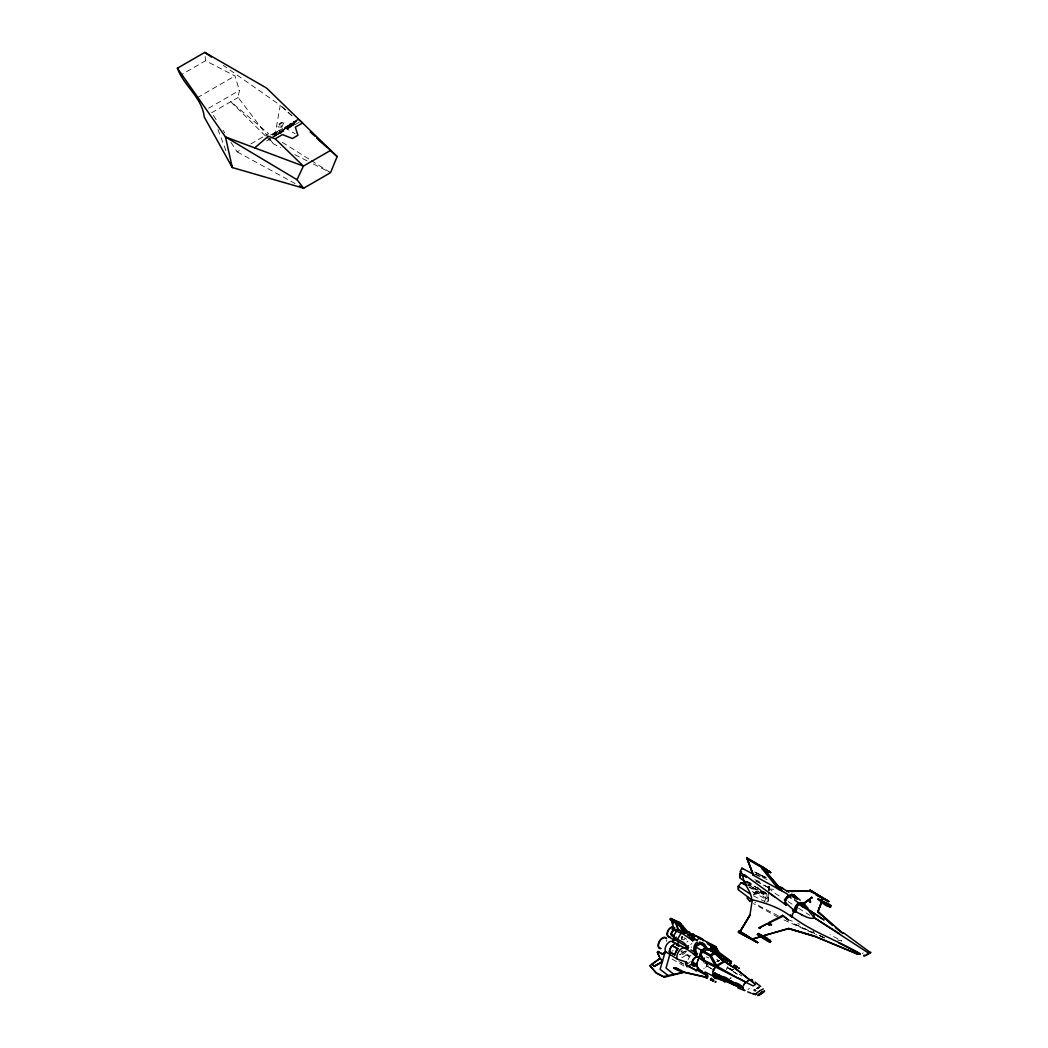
<?xml version="1.0" encoding="UTF-8"?>
<svg xmlns="http://www.w3.org/2000/svg" width="1048" height="1048" viewBox="0 0 1048 1048"><rect width="100%" height="100%" fill="white"/><g stroke="black" fill="none" stroke-linecap="round" stroke-linejoin="round"><path stroke-width="0.75" stroke-dasharray="5 3.75" d="M764.372 901.175L765.891 899.302L765.891 894.154L747.997 884.997M766.389 902.289L768.145 901.201L768.394 898.856L766.887 898.726L766.887 894.245M768.394 890.892L768.407 886.32M768.498 889.32L768.905 886.15M768.145 901.201L768.105 897.533L749.11 885.455L750.931 883.202M730.731 978.491L731.059 977.771L730.508 978.282M768.459 893.237L768.105 897.533M765.891 894.154L754.18 888.18L747.604 883.451M727.98 967.671C727.299 965.693 728.57 968.942 727.626 967.88M768.983 891.01L769.926 888.992L769.206 884.564M268.511 137.393L238.145 97.464L239.389 90.429L234.975 75.941L205.565 60.745L181.252 74.775M274.838 135.808L280.261 105.298L223.329 65.395M274.668 135.795L274 136.175M292.536 125.131L291.829 125.603L292.549 125.105M293.466 124.673L296.479 121.096L293.453 124.529M293.204 124.987L292.851 125.341M727.246 967.71L727.378 966.872L727.011 968.404M726.945 968.365L726.447 969.649M688.104 959.588L689.78 956.483A5.45 3.144 -60 0 1 690.999 955.304M283.798 122.708L281.689 127.437L279.908 128.472L277.799 126.179M682.523 936.506L681.554 937.737A6.262 3.616 -60 0 0 681.279 939.191M681.737 951.099L681.829 951.833L681.318 951.099M276.41 135.113L277.641 134.393M280.17 132.939L281.27 132.179M278.061 133.738L275.179 135.074L276.842 133.109L283.654 129.179L278.296 133.699M291.829 125.642L291.842 125.904M750.538 882.953L748.901 884.984L753.276 886.857L747.669 885.246M281.1 132.087L279.947 133.057M273.816 136.07L275.663 133.869L274.38 134.616M275.257 135.454L274.327 136.214M275.048 135.886L277.104 134.642M275.297 135.598L275.965 135.048M277.851 134.275L278.65 133.581M279.711 132.886L278.611 133.817M280.458 132.454L278.978 133.541L279.934 132.755M280.458 132.768L281.322 131.956M288.75 126.009L290.964 123.978L289.445 125.184M289.576 125.629L288.056 126.834L290.27 124.804M287.322 129.048L293.584 121.62M269.061 138.847L269.546 138.925M281.978 131.891L282.619 131.197M280.641 132.585L281.598 131.799M290.453 126.585L291.396 125.734L290.741 126.533M717.841 961.37L717.317 961.003A3.026 1.742 -60 0 1 716.793 961.54M717.697 961.645L718.994 960.793M747.997 989.443L749.346 988.487M862.36 953.484L863.225 952.829M289.654 127.175L290.335 126.363L289.549 127.24M270.594 134.904L284.598 127.66L298.13 119M706.365 966.78L705.514 967.291M730.561 978.138L729.827 978.635M753.342 894.311L757.9 891.704L765.027 892.149M718.037 961.461L719.478 960.479L718.286 961.199M681.79 957.623A14.004 11.318 46 0 0 682.641 957.243L684.239 956.326A14.004 11.318 46 0 0 686.27 954.479L686.492 952.239M703.732 968.483L704.256 968.195M197.247 97.726L234.975 75.941M208.604 108.206L239.389 90.429M211.631 112.765L238.145 97.464M230.979 142.41L237.136 151.842L241.237 149.471M250.813 143.943L268.589 133.685L230.757 101.722L265.341 135.86M280.17 127.777L279.921 125.459M281.427 127.057L281.676 125.681M274.052 133.371L275.781 132.375M273.672 133.803L275.401 132.808M273.292 134.236L275.021 133.24M272.925 134.668L274.642 133.685M286.877 127.922C283.261 131.236 289.995 125.419 286.379 128.747M288.095 127.214L287.611 128.039M272.27 137.118L283.707 130.515L271.524 137.995M266.598 141.008L270.751 138.624M272.126 137.825L299.217 122.184M671.873 951.243L673.157 950.51M681.763 952.593L685.051 951.427L679.746 954.492M679.694 954.846L683.126 952.868A4.821 3.904 46 0 0 684.527 950.981M730.299 969.217L731.465 970.003L728.936 968.142M729.84 968.915L730.312 968.666M737.176 974.142L731.57 970.527L737.334 974.05M731.111 970.212L732.028 969.714M728.412 968.404L730.063 969.059M729.958 968.863L730.941 968.326M729.984 969.413L730.797 968.955M731.674 969.924L732.657 969.387M731.57 970.527L732.513 970.003M732.159 970.212L733.141 969.688M732.788 969.898L733.613 969.452M753.787 894.874L759.813 892.529L764.346 894.01M753.564 892.817L760.874 890.669L760.94 892.084M706.549 963.282L706.627 966.02L710.858 965.889M773.516 889.425C764.385 887.25 780.249 896.564 781.729 897.481M837.614 939.977L841.832 941.025L829.977 934.633M682.654 939.584L683.126 939.715A3.354 1.939 -60 0 0 684.881 938.969M792.223 921.153L788.712 919.921M708.749 957.833L706.221 956.837M754.77 879.639L762.106 882.639M755.883 881.145L768.538 887.499M681.659 950.942L682.575 950.929M754.534 871.962L766.481 877.897M755.176 874.504L759.446 876.456M783.956 919.934L816.903 934.973M755.713 874.124L761.241 876.691M820.401 936.008L824.566 937.947M819.916 935.838L824.082 937.816M814.519 933.27L793.31 923.511L814.781 933.336M778.31 915.821L759.525 906.075L754.822 902.236M813.091 931.227L813.916 931.633M819.471 935.419L823.741 937.501M749.648 887.027L759.813 892.529M797.725 923.445L799.48 924.323M753.447 895.844L764.948 901.581M819.549 935.51L823.885 937.698M266.493 137L273.41 143.825L280.55 147.441M294.842 154.645L307.693 161.143M313.404 164.025L330.539 172.684M778.284 917.341L753.525 903.638M762.616 877.333L768.158 880.255M746.451 881.486L751.311 884.054L751.311 886.687M703.562 962.588L707.557 964.723M237.136 151.842L295.143 183.57M756.145 880.792L768.472 887.735M683.807 937.606L686.65 939.191M752.202 891.455L765.891 899.302M289.654 123.9L293.06 125.865M284.598 127.66L295.248 133.79M279.069 130.843L281.729 132.389M276.79 131.314L281.336 133.948M766.887 898.726L748.861 886.975M717.317 961.003L719.216 960.951L715.535 958.645M706.627 966.02L711.356 968.758M680.938 951.374L681.645 951.78M680.977 962.47L683.794 964.108M678.96 961.501L683.885 964.343M672.109 959.103L684.2 966.086M798.55 908.236L809.881 915.323M746.386 881.578L758.791 888.9M713.596 969.99L707.099 965.942L707.099 963.728M282.357 142.345L309.894 159.689M311.269 160.554L329.164 171.82M739.259 974.339L741.722 975.924M788.122 901.542L792.078 904.188M747.552 881.525L756.643 887.643M759.211 874.084L764.542 878.001M292.117 115.856L280.261 105.298L293.571 117.297M757.468 887.053L760.874 890.669M269.493 138.677L273.41 143.825M213.399 115.463L216.91 120.848M223.067 130.28L224.822 132.978M217.958 129.507L226.001 150.82M686.217 950.877L686.427 951.807M769.389 887.695L769.756 889.935M768.25 897.664L768.394 898.856M685.641 951.152L685.68 951.65A4.821 3.904 46 0 1 684.279 953.549L680.833 955.501A4.821 3.904 46 0 1 679.903 955.855M205.172 56.566L205.565 60.745M690.37 961.619A6.052 3.498 -60 0 1 689.283 962.549M666.633 940.148A5.816 3.354 -60 0 1 666.607 941.405M691.667 946.947A3.406 1.965 -60 0 1 691.274 947.274M691.916 943.41A6.485 3.747 -60 0 1 690.776 944.471M687.96 941.039A6.288 3.629 -60 0 1 686.846 942.073M682.287 939.257A3.105 1.795 -60 0 1 682.287 936.663M717.526 961.121A3.026 1.742 -60 0 1 717.015 961.671M681.606 939.296A6.93 3.995 -60 0 1 682.196 937.135L681.488 936.729A6.93 3.995 -60 0 0 681.226 937.462M688.13 954.977C686.309 957.649 685.89 952.92 688.13 954.977M689.728 956.038C687.763 958.671 687.671 953.955 689.728 956.038M274.419 132.939L272.546 135.113L276.148 131.93L274.419 132.939M276.187 132.441L274.576 134.354L276.187 132.441M277.288 131.799L275.676 133.712L277.288 131.799M279.004 133.437L278.388 133.961L279.096 133.476M286.065 126.743L284.453 128.642L286.065 126.743M284.624 128.694L282.777 130.895L285.894 127.961L284.624 128.694M287.165 126.101L285.554 128.013L287.165 126.101M290.676 123.73L290.139 124.358L291.658 123.153L290.676 123.73M292.562 123.153L288.58 127.882L293.257 125.184L297.239 120.455L292.562 123.153M292.641 123.323L290.008 126.428L292.641 123.323M293.741 122.682L291.108 125.799L293.741 122.682M294.829 122.053L292.209 125.171L294.829 122.053M765.145 877.15L755.87 872.604L765.158 877.241M766.389 893.381L757.94 888.508L766.389 893.381"/><path stroke-width="1.5" d="M746.608 884.355L741.08 882.822L738.355 886.215L738.355 889.844L752.543 900.507M687.003 947.851C686.113 940.632 674.48 940.292 670.694 934.358A7.742 4.467 -60 0 1 671.781 931.816A5.646 3.262 -60 0 1 673.419 929.681L674.781 929.353M697.077 966.138L696.972 963.597M669.751 951.401L669.764 950.995A6.498 3.747 -60 0 1 671.611 946.475L672.253 945.702L678.017 948.82L676.798 949.973A6.786 3.917 -60 0 0 674.873 954.702L669.279 951.676L674.86 955.134M752.294 939.113L757.625 942.532L738.447 932.353L738.552 931.62C739.744 929.982 758.962 943.776 750.525 938.366M726.696 981.203L721.509 978.465L721.6 976.788L721.993 978.95M726.487 980.587L722.216 978.491L723.683 978.963M722.439 978.439L723.696 979.212M720.304 977.168C726.343 974.378 732.683 984.413 730.063 981.649M730.037 982.225L730.207 981.465M712.719 974.889L713.033 971.509M740.071 931.855L749.975 914.917L752.32 899.774C766.245 903.101 780.891 908.027 792.078 917.367L792.681 913.673L794.751 911L785.437 902.669M802.716 906.559L802.598 903.966L801.052 902.498C797.174 902.446 794.554 906.69 794.292 910.214M804.13 907.201L804.222 905.917M697.025 963.649L697.13 963.007M671.048 918.428L671.834 919.476L670.903 920.026L678.947 924.506L685.025 933.31L678.79 924.572L670.235 918.9L671.048 918.428L679.825 922.659L694.693 939.637A3.118 2.489 39.5 0 0 694.156 939.794L693.173 940.357A3.118 2.489 39.5 0 0 692.807 940.724L683.244 934.122L672.358 929.314L674.558 927.454M755.634 990.347L754.992 990.884L755.621 990.281M673.772 936.676L674.074 939.755A5.41 3.118 -60 0 0 674.676 940.318L668.152 936.545M675.122 937.449L675.187 939.873M713.583 980.194L712.758 980.915L713.518 980.47M715.81 981.884L715.221 982.33L715.535 981.622M734.923 965.732L734.307 965.378L734.085 966.479M735.211 965.653L734.229 965.09L733.875 966.832M736.561 967.435L736.534 966.452L736.731 967.186M738.644 968.483L739.259 967.946L738.499 968.391M697.169 962.837L697.64 960.937M742.901 987.648L743.713 990.216M742.966 987.203L742.98 988.591M730.325 981.282L730.993 980.98M731.753 982.238C733.22 980.325 732.513 984.347 732.08 981.504M732.683 982.683C739.377 981.347 750.25 993.609 731.045 983.496M733.626 983.142L734.648 983.378L733.718 982.552M734.399 983.522L734.412 984.897L740.543 987.386M734.648 983.378L734.648 984.766M757.573 942.388L739.102 931.069L738.447 932.353L739.547 931.24L738.552 931.62L757.639 942.414M757.468 942.584L738.892 932.524L738.67 931.606L739.456 931.973M791.07 891.455L810.143 890.944L822.994 898.11L821.829 901.516L822.994 898.11M761.83 991.958L760.101 993.517L761.739 992.574M739.744 986.168C741.224 987.779 738.565 984.242 740.818 986.875M741.958 986.194L741.25 987.439M757.101 988.303L757.783 988.251L757.141 988.434M737.543 977.928L716.806 966.046L715.601 967.042L753.067 985.919L755.516 984.504L737.334 970.173M705.815 948.636A2.292 1.795 86 0 0 705.985 948.283L706.051 948.099A1.69 1.323 86 0 0 705.985 947.012C703.064 937.685 691.13 945.637 695.584 953.012A1.677 1.323 86 0 0 696.213 953.772A2.017 1.585 86 0 0 696.684 953.903A2.345 1.834 86 0 0 697.365 953.772L697.418 953.405A1.428 1.127 86 0 1 695.78 952.658A7.166 5.633 86 0 1 698.387 943.698A7.166 5.633 86 0 1 705.631 946.973A1.428 1.127 86 0 1 705.763 947.981M808.794 899.918L811.715 897.376L808.794 899.918L810.68 901.712L808.938 899.407M677.349 939.584L681.135 933.087L681.685 926.419L682.641 925.869M698.151 959.68L697.719 960.833M797.083 898.843C794.057 890.027 781.821 897.691 786.052 905.053C782.974 898.883 792.982 889.949 797.083 898.843L791.803 894.52L787.009 896.603L784.349 899.996M725.203 981.78L725.046 981.413M803.318 904.555L803.685 903.18L808.336 899.839L810.432 902.354L808.336 899.839M824.239 903.887L825.405 902.59L827.946 903.442L830.985 905.564L830.553 907.162L826.283 905.695L817.833 899.171L825.405 902.59M829.702 907.306L830.985 905.564M669.855 954.4L666.03 968.077L673.772 974.273L673.314 975.02M694.549 952.069A1.428 1.127 86.6 0 0 695.898 952.318L695.453 946.789L700.287 943.999L714.867 952.802L724.548 961.658L715.771 966.963L703.562 960.898L704.374 958.082M698.125 959.863L698.466 959.09M711.605 979.343L710.911 978.937L711.029 979.932M711.854 979.356C712.391 976.526 708.815 980.47 711.16 980.221M696.147 955.593L698.151 957.4A4.637 2.685 -60 0 0 692.584 961.658A4.637 2.685 -60 0 0 696.042 964.815L695.807 965.391A5.227 3.013 -60 0 1 691.89 962.182A5.227 3.013 -60 0 1 697.758 956.719L703.562 960.898L700.326 954.754L701.584 950.588L706.496 947.746M713.256 971.038L714.88 967.854M713.295 970.893L713.911 969.348M743.386 985.814L744.041 984.255M699.147 957.243L701.204 950.366L706.195 947.575M677.676 944.366L678.475 941.667M699.946 954.532L699.383 957.545M821.619 902.079L818.003 911.695L832.924 925.384M812.095 892.49L810.13 890.944M821.501 902.184L817.859 911.852L821.305 915.022M822.104 900.56L823.021 898.372L828.785 901.411L810.052 890.106L809.698 891.416L810.052 890.106L828.614 901.437M821.58 901.83L817.899 911.511L843.077 933.375M337.142 156.558L330.539 172.684L303.632 188.221L232.315 167.549L204.255 117.035C202.081 97.307 183.623 85.792 177.4 68.212L204.792 52.4L266.559 88.058L337.142 156.558L331.103 151.108M712.352 948.139L710.623 946.658L713.583 948.702M715.26 947.706L715.758 946.54L699.894 938.222M712.404 948.021L719.046 952.501L715.758 946.54M712.182 949.96L721.286 955.619L720.985 956.352L711.762 950.955M719.098 952.37L731.439 961.54L730.102 961.815L727.364 960.23M724.548 961.658L725.216 961.815M700.326 954.754L700.85 953.575M299.387 185.902L303.632 188.221L297.029 179.719L303.383 166.108L330.788 150.283L325.928 145.96M730.535 963.61L730.312 962.758L729.827 964.016M864.155 955.016C860.526 959.654 879.036 947.536 866.198 954.636M698.728 958.868L699.317 957.479M785.266 899.852L790.126 895.608L792.485 896.145L795.288 898.477M714.186 968.797L714.749 968.011M739.967 931.777L750.145 915.087M750.106 914.799L739.901 931.502M667.733 976.356L668.231 975.557L660.109 969.348L665.362 951.23A6.288 3.629 -60 0 1 667.406 943.711A6.288 3.629 -60 0 1 673.117 941.929L674.192 939.309L673.733 935.563L677.1 930.323L678.174 921.86L678.292 923.209M696.042 970.998A1.48 0.852 -60 0 1 696.435 970.343L686.61 965.483L686.401 962.077L677.729 959.339L665.677 951.78L662.218 953.89L657.947 951.453L657.279 952.318L659.886 957.938A1.415 1.113 -38.5 0 1 659.297 958.697M686.61 965.483L685.628 963.191L686.401 962.077M760.874 936.742L757.337 934.331L758.294 933.545L767.175 938.065L770.765 941.327L769.913 942.178L768.485 941.694L759.459 936.008L760.861 936.755L752.15 939.296M716.557 950.051L717.12 949.252L707.662 944.038M796.375 906.612L797.41 905.184M696.173 970.671C697.326 965.195 702.789 973.789 702.212 971.077M649.878 965.614L655.891 972.583L663.659 976.618L683.781 972.046L704.911 976.854L706.902 975.216L705.108 977.09L684.043 972.361L664.144 977.208L656.389 973.173L649.878 965.614L659.389 958.802M659.533 956.903L657.528 952.619L657.947 951.453M744.355 983.797L745.403 982.775M746.281 882.508L739.692 877.792L739.692 874.255L741.473 872.054M741.447 872.277L739.901 874.202L739.901 877.307M658.183 951.741L662.506 954.23L666.004 952.147M764.582 991.251L760.245 994.408A7.257 0.655 -33.7 0 1 759.721 994.709A7.271 0.668 -33.7 0 1 759.289 994.958L758.529 995.351A15.379 1.402 -33.7 0 0 760.245 994.264A15.379 1.402 -33.7 0 0 762.551 992.849L762.813 992.744M691.785 936.414L692.165 936.82M715.522 967.134L705.33 961.75M786.052 905.053L744.237 874.674L742.94 876.128C743.346 884.787 751.39 890.879 751.691 899.525L749.988 901.581L747.028 897.992L748.036 897.285M715.483 981.439L715.535 982.173M794.895 910.856C796.873 912.402 817.126 924.323 813.824 914.511M757.337 934.331L759.538 935.445L760.39 934.593M769.913 942.178L769.481 941.065L764.018 938.039L764.87 937.187L764.333 938.838L759.538 935.445M769.481 941.065L770.332 940.213M740.74 987.02L739.665 986.024L739.954 986.64M745.338 982.723L746.359 981.989M758.451 995.155L758.477 995.142A8.633 0.786 -33.7 0 1 761.66 992.666L761.621 992.653M743.451 868.975L741.814 868.202L740.085 871.936L745.94 876.993M254.703 147.886L268.314 136.214L275.205 138.794L303.383 166.108L225.464 136.934L177.4 68.212M804.537 903.507L808.178 900.389M756.866 992.954L755.215 994.709L756.145 994.434M757.337 992.561L758.975 991.343M758.804 994.696L757.861 995.548L758.516 995.351M652.039 964.199L659.493 958.92M762.813 992.666L762.983 992.535A8.633 0.786 -33.7 0 0 764.202 991.185L764.228 991.094M746.608 981.701L747.643 981.125M759.931 993.635L758.215 994.447M761.752 992.561L762.59 992.089M671.834 919.476L673.51 923.629M762.001 992.404L764.202 991.107M754.809 994.054L753.25 993.976L753.931 994.146M759.499 991.002L763.285 988.919M659.729 958.71L662.323 960.217L662.415 961.815L654.358 966.361A21.13 16.873 -39.7 0 1 652.288 964.474M652.328 964.527L652.184 964.356A21.143 16.558 -38.5 0 0 654.188 966.164L662.271 961.645L662.113 959.955L659.86 958.881M679.183 924.86L680.912 923.878M679.3 925.03L681.043 924.035M275.205 138.794L282.475 134.602L292.366 138.519L297.907 135.336L295.326 127.175L302.597 122.983L298.13 119M670.17 919.607L671.113 919.057M670.235 918.9L679.825 922.659M672.358 929.314L674.611 928.017M670.668 934.462L671.401 934.043L673.956 936.06M672.41 928.685L677.336 930.716L678.462 930.113M679.17 923.039L688.222 935.235L689.977 934.213M688.222 935.235L689.125 935.72L690.868 934.724M672.253 945.702L678.017 948.82M698.571 937.41L692.008 934.305L699.042 937.135A6.786 3.917 -60 0 1 700.981 939.624M687.121 946.462L688.457 945.676M654.659 966.125L662.271 961.645M686.951 966.832L691.169 964.396M695.453 946.789L710.334 955.422L714.867 952.802M719.229 956.523L721.286 955.619M719.229 957.007L720.723 956.313M730.102 961.815L723.133 958.999L723.945 958.527L729.447 961.697L731.439 961.54M715.967 973.893L717.173 974.509M713.518 975.727L714.592 975.832M715.116 975.57L713.596 975.976M717.71 974.771L719.269 975.19L717.815 975.989M719.819 975.478L721.129 976.16L714.723 973.238M714.264 976.029L718.365 977.601M734.412 984.897L718.181 978.256L719.439 977.601M721.679 976.435L731.845 981.649M727.797 981.229L729.29 981.963M714.553 973.343L713.491 973.946L713.505 975.701M753.237 993.583L753.643 994.067M713.845 973.736L713.74 974.483M747.604 981.059L749.32 980.221M677.336 930.716L678.908 929.877L685.025 933.31M717.133 974.522L715.352 975.465M720.605 976.461L719.74 976.906M768.983 922.554L771.498 924.834L768.983 922.554L782.594 915.363L788.214 919.908L782.594 915.363M714.238 974.234L715.784 973.395L715.077 973.042M717.893 974.679L715.902 975.727M792.93 896.852L793.834 896.407M759.106 927.755L759.839 928.371L759.106 927.755L767.215 923.498L769.743 925.358L767.215 923.498M713.662 974.535L714.553 974.05M715.823 973.946L714.749 974.522M716.36 974.915L714.749 975.78M717.16 976.33L718.168 975.78M718.365 976.251L719.426 975.675M719.111 977.247L720.107 976.697M715.103 974.326L713.858 975.491M717.526 976.12L716.059 976.893M717.723 976.592L718.731 976.042M719.465 977.037L717.644 977.994M719.662 977.509L720.657 976.972M713.675 975.072L714.448 974.666M715.312 976.042L716.269 975.518M717.133 976.893L718.077 976.382M719.072 977.81L720.015 977.299M716.937 976.422C716.203 977.535 714.081 976.291 715.142 976.094M714.788 976.304L715.666 975.832M717.487 976.684L716.282 977.312L716.963 976.946M788.699 928.62L814.178 936.205L856.164 953.628L860.238 953.811L838.859 942.925M759.158 927.925L767.346 923.851M716.662 977.09L717.998 977.784M718.181 978.256L718.915 977.863M718.391 978.151L730.325 982.788M769.14 922.934L782.948 916.306M674.991 922.227L678.711 929.969L684.881 933.375M720.474 956.339L720.199 956.444A1.48 0.852 -60 0 0 719.465 957.23M714.029 977.09L714.985 977.404A21.825 12.602 -60 0 0 715.024 978.072L717.238 978.819M687.999 948.584L687.16 948.401M752.123 939.034L760.756 936.519M758.294 933.545L762.276 936.074L788.712 928.371L814.231 936.008L856.111 953.353L860.054 953.628M792.563 910.895C798.34 915.926 795.052 901.398 802.427 903.297L803.358 903.795M673.694 968.064L675.37 967.645L678.357 969.112M674.06 968.509L675.737 968.09M724.797 961.841L736.757 969.348L749.556 979.71M724.744 981.91L724.089 981.675M750.84 979.657L752.15 979.815M751.22 979.566L751.888 979.631M803.554 905.813L806.122 906.913M817.833 899.171L820.925 900.009M745.102 990.465L744.198 990.439M753.315 993.556L753.918 993.517M693.383 937.606L693.868 937.109L693.069 937.449M725.478 961.802L726.343 962.169M809.973 891.049L786.341 890.748M805.349 891.324L810.104 891.285M692.008 934.305L692.649 934.331A6.498 3.747 -60 0 1 694.51 936.716M856.124 953.562L860.238 953.811M754.036 874.477L741.814 868.202M698.322 967.854L698.689 969.321M740.87 883.058L743.333 883.281M744.25 990.465L737.923 987.897M803.122 906.035L804.13 906.874M758.176 988.067L758.071 988.028M779.044 889.896L761.948 868.543L770.542 872.447L762.944 867.024L746.831 857.958L753.394 875.316L786.563 893.499L791.135 898.202M814.283 936.283L788.764 928.646L762.276 936.074M860.054 953.903L854.251 951.545M695.086 964.658L695.414 964.985A81.652 65.041 38.7 0 0 697.208 967.173L698.256 967.972L697.719 967.081M752.32 993.596L752.215 993.543M686.715 962.902L685.392 962.771M693.488 954.374L694.483 954.741M747.696 991.866L750.957 993.124M677.624 930.545L674.047 929.039L671.1 919.921M794.751 911C789.393 908.734 797.332 912.664 792.904 909.468M722.95 980.915L723.919 981.334M721.155 980.129L705.029 971.915M692.06 963.02L696.042 964.815M761.948 868.543L770.529 872.46L746.831 857.958L753.407 875.29L746.831 857.958M741.604 986.404L731.137 981.439M721.26 977.81L729.958 981.858M726.932 981.072L730.22 982.67M726.107 980.679L729.971 982.723M731.989 982.094L732.919 982.552M722.216 978.491L723.447 979.094M724.98 979.841L725.727 980.194M858.024 952.54C836.291 939.938 810.811 931.345 791.214 915.886M684.803 972.282L677.06 968.431M673.641 968.011L682.353 972.361M741.08 882.822L746.792 885.625M724.875 961.854L725.557 962.47M763.232 868.831L770.529 872.46L762.931 867.338L770.529 872.447L763.232 868.831L762.944 867.967L770.542 872.46L763.232 868.831L782.096 890.787L765.014 870.456M710.793 964.343L711.815 964.867M675.921 969.125L677.047 969.701M706.64 942.48L716.374 947.772M737.609 977.679L745.652 981.963M802.978 906.703L804.17 907.332L803.999 904.503M696.239 969.793L706.221 975.112M816.457 895.031L828.627 901.529M714.107 977.129L712.653 974.863M686.191 964.972L695.872 970.291M818.776 896.027L828.719 901.516L810.707 890.63L809.986 891.023M816.012 894.651L819.929 896.826M700.929 970.841L698.151 969.321L696.959 969.872A1.48 0.852 -60 0 1 697.863 969.95M770.529 872.447L746.87 858.915M820.073 900.14L830.134 905.695M821.737 901.817L823.977 903.114M798.55 903.049L799.925 903.835L794.502 899.852M763.049 936.755L765.184 937.986M688.575 947.615L673.759 939.06L672.829 941.851L685.981 948.676L695.191 954.951M690.907 949.973L697.431 953.745M693.331 953.693L703.562 960.898M701.4 971.535L706.902 974.719M701.4 972.033L706.902 975.216M800.973 914.367L802.938 915.507M755.15 982.12L760.717 986.509M781.271 887.46L783.367 888.678M794.384 911.367L795.668 912.245M743.648 934.41L757.625 942.532M723.133 958.999L719.269 956.693M720.618 958.003L723.133 959.483M297.029 179.719L225.464 136.934L232.315 167.549L230.599 162.99M691.641 936.571L697.287 940.567M714.605 950.575L717.408 952.252M779.555 886.543L788.908 892.202M810.576 911.144L824.029 920.026M707.714 948.781L714.815 953.064L723.723 961.344M808.86 909.769L823.61 919.594M741.814 933.061L749.281 937.606M779.62 888.534L780.485 889.071M739.692 874.255L743.661 876.691M685.562 948.453L685.654 948.505A6.891 3.982 -60 0 0 679.432 950.471A6.891 3.982 -60 0 0 677.178 958.724L677.48 959.182M768.839 892.726L774.826 897.18M720.919 955.553L730.129 961.304M839.448 933.611L814.257 917.747L808.008 910.031L798.55 904.228L800.738 904.096L802.192 906.192M728.216 964.121L733.705 967.671M753.957 990.334L754.508 989.613M713.636 948.584L718.221 951.65M814.257 917.747L869.015 953.379M769.599 940.58L770.765 941.327M738.355 886.215L750.067 893.931M692.505 937.947L694.916 939.598M735.251 968.732L736.967 969.911M723.736 956.759L728.74 960.256M204.792 52.4L211.421 57.037M818.554 898.988L821.789 901.28M843.417 932.681L870.6 952.737M712.692 947.89L713.387 948.899M791.816 894.075L797.148 898.634M825.09 903.756L827.396 905.524M835.361 927.572L842.972 933.558M793.441 894.625L800.2 900.193M805.676 906.507L808.034 908.472L803.685 903.18M785.555 904.123L786.511 904.948M310.143 131.917L315.003 136.24M318.644 139.476L322.286 142.725M316.575 138.022L326.256 146.746M812.004 912.703L812.79 913.411M824.763 918.192L832.832 925.581M802.572 904.738L803.672 905.878M715.378 978.465L714.998 977.483M744.237 874.674L746.399 876.901M694.667 963.636L696.108 965.143M693.671 962.496L694.601 963.557M752.084 979.775L752.883 981.478M811.65 897.625L812.108 898.202L811.715 897.376M792.078 917.367L790.428 914.786M689.125 935.72L692.676 940.894M669.895 954.427L669.292 951.27A6.498 3.747 -60 0 1 671.139 946.75L672.226 945.506A6.498 3.747 -60 0 1 677.558 944.248M803.973 904.751L802.375 902.97C797.934 902.996 794.869 908.171 795.34 912.271M726.644 962.536L727.22 963.675L726.932 963.086M710.334 955.422L716.439 966.335M803.606 905.249L803.947 906.664M730.089 982.932L730.181 982.042M698.387 968.889L698.282 968.155M696.999 965.758L696.92 964.88M759.59 993.884L759.59 994.644M738.421 886.123L738.421 889.398M688.169 963.151A6.052 3.498 -60 0 1 686.152 963.269M660.725 948.702A6.262 3.616 -60 0 1 659.506 941.012A6.262 3.616 -60 0 1 666.685 938.785M660.856 948.296A5.816 3.354 -60 0 1 658.799 943.2A5.816 3.354 -60 0 1 664.236 937.685M665.153 937.803A5.816 3.354 -60 0 1 665.886 938.288M708.618 950.064A4.637 2.685 -60 0 1 712.496 951.44M669.869 936.702A5.41 3.118 -60 0 1 667.537 931.567A5.41 3.118 -60 0 1 673.55 927.179M667.838 935.615A4.926 2.843 -60 0 1 669.947 928.502M670.851 927.847A4.926 2.843 -60 0 1 673.314 927.598M671.467 933.834A5.41 3.118 -60 0 1 672.069 932.576M672.868 931.41A5.41 3.118 -60 0 1 673.785 930.441M729.421 964.697A1.48 0.852 -60 0 1 729.421 962.981A1.48 0.852 -60 0 1 730.901 962.13A1.48 0.852 -60 0 1 730.901 963.833M730.43 964.422A1.48 0.852 -60 0 1 729.893 964.736M694.981 936.44A6.498 3.747 -60 0 0 693.134 934.056L692.099 934.017A6.498 3.76 -60 0 0 689.741 935.117M699.475 937.881A6.786 3.917 -60 0 1 700.143 938.733M686.571 932.052A6.288 3.629 -60 0 1 690.187 932.969M696.37 940.501A6.891 3.982 -60 0 1 703.182 940.803M675.711 952.829A6.786 3.917 -60 0 1 677.283 949.698M697.431 942.231A7.153 5.607 86.6 0 0 696.789 942.493A7.153 5.607 86.6 0 0 693.92 949.802M699.475 942.047A7.153 5.607 86.6 0 1 703.942 945.964A1.428 1.127 86.6 0 1 704.099 946.96M694.313 951.519A7.153 5.607 86.6 0 1 694.077 950.68M707.911 950.274A5.227 3.013 -60 0 1 713.099 951.597M279.384 124.319A5.974 3.445 -60 0 1 282.213 122.695M715.417 947.602L715.758 946.855L715.417 947.602M675.069 936.571L675.069 936.571M676.405 937.187L676.405 937.148M715.43 965.929L704.151 960.295L701.02 954.571L702.461 951.807L709.889 955.907L715.43 965.929M706.418 976.972L707.335 976.291L706.418 976.972M712.365 980.653C713.649 983.404 714.435 976.906 712.365 980.653M735.644 967.212C736.927 969.963 737.713 963.466 735.644 967.212M739.325 985.945C739.809 989.037 741.473 985.264 739.325 985.945M758.673 987.321L759.341 987.504L758.713 987.268M676.72 945.1L677.571 945.244L676.72 945.1M678.135 945.82L678.986 945.964L678.135 945.82M664.144 976.67L665.035 976.762L664.196 976.618M810.707 890.63L810.248 891.324L809.829 890.525L810.707 890.63M707.924 949.095L703.915 951.414L710.334 954.964L714.068 952.802L707.924 949.095M714.893 953.575L711.173 955.724L716.609 965.457L723.526 961.475L714.893 953.575M707.19 977.85A1.48 0.852 -60 0 0 707.649 975.557A1.48 0.852 -60 0 0 705.907 977.103A1.48 0.852 -60 0 0 707.19 977.85"/></g></svg>
